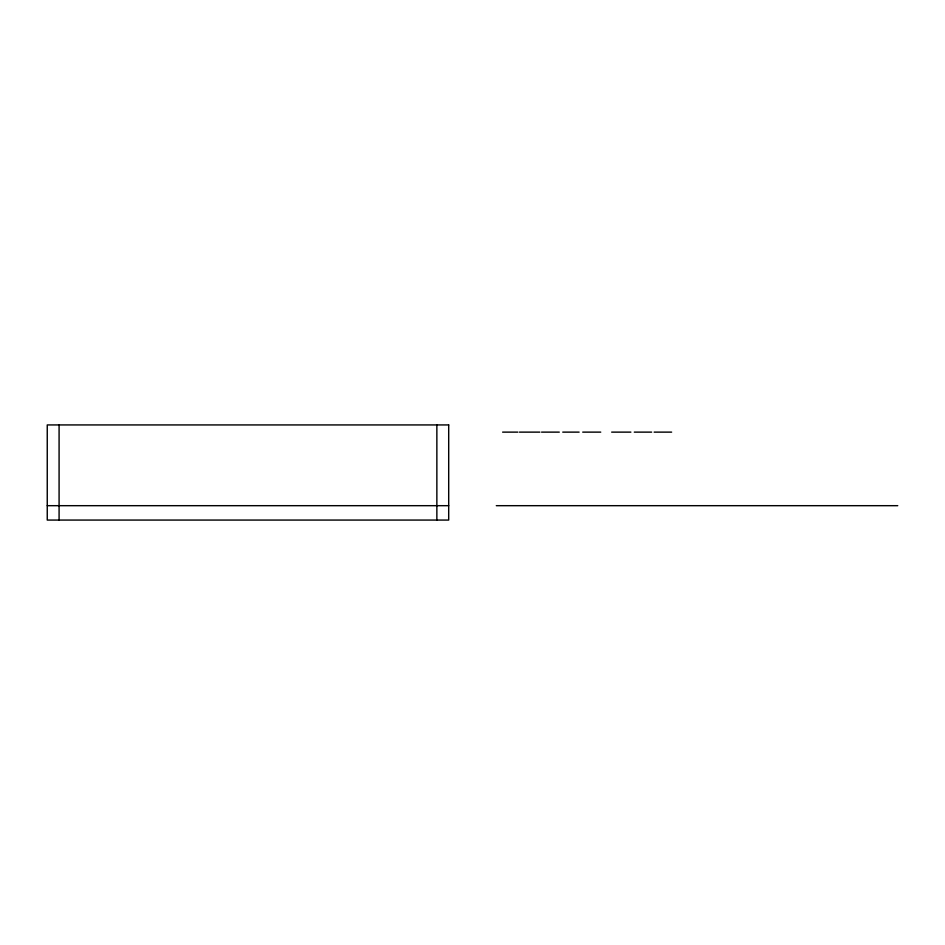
<?xml version="1.0" encoding="UTF-8"?>
<svg xmlns="http://www.w3.org/2000/svg" width="945" height="945" viewBox="0 0 945 945"><rect width="100%" height="100%" fill="white"/><g stroke="black" fill="none" stroke-linecap="round" stroke-linejoin="round"><path stroke-width="1.42" d="M502.622 432.125L517.825 432.125M519.419 432.125L539.867 432.125M541.568 432.125L559.275 432.125M562.747 432.125L579.108 432.125M582.722 432.125L600.736 432.125M611.675 432.125L630.882 432.125M634.284 432.125L651.637 432.125M654.141 432.125L671.623 432.125M47.25 505.681L448.698 505.681M496.302 505.681L897.75 505.681M436.862 424.931L436.862 520.069M59.086 424.931L59.086 520.069M448.698 424.931L47.25 424.931L47.25 520.069L448.698 520.069L448.698 424.931"/></g></svg>
